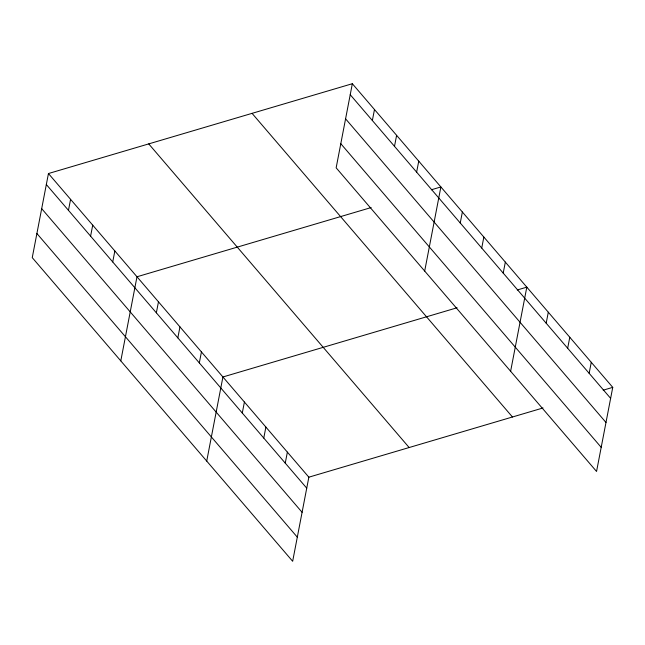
<?xml version="1.0" encoding="UTF-8"?>
<svg xmlns="http://www.w3.org/2000/svg" width="645" height="645" viewBox="0 0 645 645"><rect width="100%" height="100%" fill="white"/><g stroke="black" fill="none" stroke-linecap="round" stroke-linejoin="round"><path stroke-width="0.97" d="M48.448 173.537L32.25 257.645L292.661 561.287L308.85 477.179L48.448 173.537L352.339 83.713L612.75 387.355L596.552 471.463L336.15 167.821L352.339 83.713M68.467 210.334L70.579 199.345M90.598 236.143L92.719 225.153M112.73 261.951L114.85 250.961M120.792 360.878L136.982 276.769L371.157 207.561M156.356 312.817L158.468 301.82M177.835 337.867L179.955 326.87M199.321 362.917L201.434 351.928M206.722 461.078L222.92 376.978L457.095 307.762M242.286 413.018L244.407 402.029M263.773 438.068L265.885 427.079M285.251 463.118L287.372 452.129M372.358 120.518L374.479 109.529M394.498 146.326L396.611 135.337M416.63 172.134L418.75 161.145M424.684 271.061L440.882 186.953L431.328 189.775M460.248 222.993L462.368 212.003M481.734 248.043L483.847 237.054M503.213 273.101L505.333 262.104M510.622 371.262L526.812 287.154L517.266 289.976M546.186 323.201L548.298 312.204M567.665 348.252L569.785 337.254M589.151 373.302L591.263 362.305M308.85 477.179L543.025 407.963M603.196 390.185L612.75 387.355M350.227 94.71L610.63 398.352M345.583 118.833L605.986 422.475M340.794 143.698L601.196 447.34M252.058 113.359L512.461 417.001M148.729 143.891L409.14 447.533M46.327 184.526L306.738 488.168M41.683 208.658L302.094 512.299M36.894 233.514L297.305 537.156"/></g></svg>
